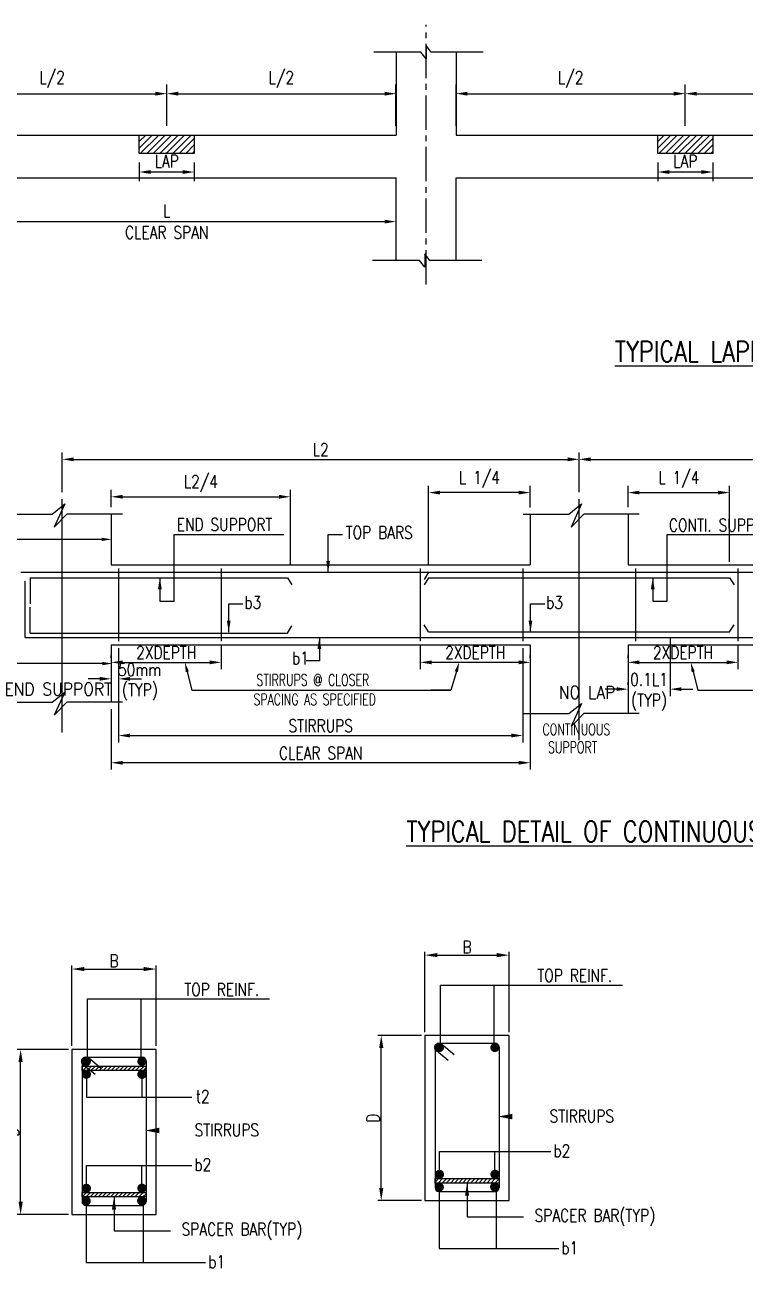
# Model space of a CAD drawing. Extents: x 455722 to 1142355, y -625363 to -272741.
# Drawn here: x 517424 to 533131, y -532984 to -505854 of the extents above; entities that cross this region are included whole.
import ezdxf
from ezdxf.enums import TextEntityAlignment as Align
from ezdxf.lldxf.tags import DXFTag

# ---------------------------------------------------------------- set-up
doc = ezdxf.new("R2010")
doc.units = 0
doc.header["$LTSCALE"] = 500
doc.header["$MEASUREMENT"] = 0
doc.linetypes.add('CENTER2', pattern=[1.125, 0.75, -0.125, 0.125, -0.125])
doc.layers.get('DEFPOINTS').update_dxf_attribs({"color": 4})
for name, color, linetype in [('BEAM', 4, 'Continuous'), ('CEN', 8, 'CENTER'), ('col & circal', 8, 'CENTER2'), ('CUTOUT2', 9, 'Continuous'), ('DIM', 5, 'Continuous'), ('DIM1', 5, 'Continuous'), ('hat', 8, 'Continuous'), ('LINK', 2, 'Continuous'), ('S-COLUMN', 1, 'Continuous'), ('S-CONCRET LINE', 4, 'Continuous'), ('S-DIM-1', 5, 'Continuous'), ('S-REINFORCEMENT', 6, 'Continuous'), ('S-SCHEDULE', 2, 'Continuous'), ('S-TEXT-1', 4, 'Continuous'), ('S-TITLE', 6, 'Continuous')]:
    doc.layers.add(name, color=color, linetype=linetype)
doc.styles.add('ROMANS', font='r.shx', dxfattribs={"width": 0.8, "height": 275, "bigfont": 'bigfont.shx'})
doc.styles.add('ROMENT', font='r.shx', dxfattribs={"bigfont": 'bigfont.shx'})
tags = doc.linetypes.add('CENTER', pattern=[2, 1.25, -0.25, 0.25, -0.25]).pattern_tags.tags
tags[10:11] = [DXFTag(74, 4), DXFTag(75, 0), DXFTag(340, '0'), DXFTag(46, 1.0), DXFTag(50, 0.0), DXFTag(44, 0.0), DXFTag(45, 0.0)]
tags[8:9] = [DXFTag(74, 4), DXFTag(75, 0), DXFTag(340, '0'), DXFTag(46, 1.0), DXFTag(50, 0.0), DXFTag(44, 0.0), DXFTag(45, 0.0)]
tags[6:7] = [DXFTag(74, 4), DXFTag(75, 0), DXFTag(340, '0'), DXFTag(46, 1.0), DXFTag(50, 0.0), DXFTag(44, 0.0), DXFTag(45, 0.0)]
tags[4:5] = [DXFTag(74, 4), DXFTag(75, 0), DXFTag(340, '0'), DXFTag(46, 1.0), DXFTag(50, 0.0), DXFTag(44, 0.0), DXFTag(45, 0.0)]
doc.dimstyles.new('Copy of INT2TIMES', dxfattribs={"dimtxt": 300, "dimasz": 275, "dimexe": 75, "dimexo": 75, "dimgap": 40, "dimtad": 1, "dimdec": 0, "dimlfac": 0.5, "dimrnd": 5, "dimzin": 0, "dimdsep": 46, "dimtxsty": 'ROMANS', "dimcen": -1, "dimclrd": 5, "dimclre": 5, "dimclrt": 4, "dimadec": 0, "dimazin": 0, "dimtfac": 1, "dimtdec": 0, "dimtix": 1, "dimtofl": 0, "dimtmove": 2, "dimatfit": 3, "dimfxl": 0, "dimtolj": 1, "dimtzin": 0, "dimarcsym": 0})
doc.dimstyles.new('dim100', dxfattribs={"dimtxt": 250, "dimasz": 250, "dimexe": 200, "dimexo": 200, "dimgap": 100, "dimtad": 1, "dimdec": 0, "dimzin": 0, "dimdsep": 46, "dimtxsty": 'ROMANS', "dimcen": 0, "dimclrd": 5, "dimclre": 5, "dimclrt": 4, "dimadec": 0, "dimazin": 0, "dimtfac": 1, "dimtdec": 0, "dimtix": 1, "dimtofl": 0, "dimtmove": 2, "dimatfit": 3, "dimfxl": 0, "dimtolj": 1, "dimtzin": 0, "dimlwd": -1, "dimlwe": -1, "dimarcsym": 0})
doc.dimstyles.new('INT1', dxfattribs={"dimtxt": 250, "dimasz": 250, "dimexe": 150, "dimexo": 60, "dimgap": 75, "dimtad": 1, "dimdec": 0, "dimzin": 0, "dimdsep": 46, "dimtxsty": 'ROMANS', "dimcen": -250, "dimclrd": 5, "dimclre": 5, "dimclrt": 4, "dimadec": 0, "dimazin": 0, "dimtfac": 1, "dimtdec": 0, "dimtix": 1, "dimtofl": 0, "dimtmove": 2, "dimatfit": 3, "dimfxl": 0, "dimtolj": 1, "dimtzin": 0, "dimarcsym": 0})
pattern_1 = [(45, (-40726.07, -402014.81), (-44.194174, 44.194174), [])]

# ---------------------------------------------------------------- blocks, each defined once
blk = doc.blocks.new('*D456')
at = {"layer": 'DEFPOINTS', "color": 0}
for p in [(520288, -526457), (518448, -528211), (520288, -528211)]:
    blk.add_point(p, dxfattribs=at)
at = {"layer": 'DIM', "color": 5, "lineweight": -2, "ltscale": 2}
for p, q in [((518448, -528136), (518448, -526382)), ((518723, -526457), (520013, -526457)), ((520288, -528136), (520288, -526382))]:
    blk.add_line(p, q, dxfattribs=at)
at = {"layer": 'DIM', "color": 5}
for points in [[(518723, -526411), (518723, -526503), (518448, -526457)], [(520013, -526503), (520013, -526411), (520288, -526457)]]:
    blk.add_solid(points, dxfattribs=at)
at = {"layer": 'DIM', "color": 4, "insert": (519368, -526280), "char_height": 275, "attachment_point": 5, "style": 'ROMANS'}
blk.add_mtext('\\A1;B', dxfattribs=at)
blk = doc.blocks.new('*D458')
at = {"layer": 'DEFPOINTS', "color": 0}
for p in [(517331, -528211), (518448, -528211), (518448, -531811)]:
    blk.add_point(p, dxfattribs=at)
at = {"layer": 'DIM', "color": 5, "lineweight": -2, "ltscale": 2}
for p, q in [((518373, -528211), (517256, -528211)), ((517331, -531536), (517331, -528486)), ((518373, -531811), (517256, -531811))]:
    blk.add_line(p, q, dxfattribs=at)
at = {"layer": 'DIM', "color": 5}
for points in [[(517377, -528486), (517285, -528486), (517331, -528211)], [(517285, -531536), (517377, -531536), (517331, -531811)]]:
    blk.add_solid(points, dxfattribs=at)
at = {"layer": 'DIM', "color": 4, "insert": (517153, -530011), "char_height": 275, "attachment_point": 5, "rotation": 90, "style": 'ROMANS'}
blk.add_mtext('\\A1;D', dxfattribs=at)
blk = doc.blocks.new('*D492')
at = {"layer": 'DEFPOINTS', "color": 0}
for p in [(527987, -526154), (526147, -527908), (527987, -527908)]:
    blk.add_point(p, dxfattribs=at)
at = {"layer": 'DIM', "color": 5, "lineweight": -2, "ltscale": 2}
for p, q in [((526147, -527833), (526147, -526079)), ((526422, -526154), (527712, -526154)), ((527987, -527833), (527987, -526079))]:
    blk.add_line(p, q, dxfattribs=at)
at = {"layer": 'DIM', "color": 5}
for points in [[(526422, -526108), (526422, -526200), (526147, -526154)], [(527712, -526200), (527712, -526108), (527987, -526154)]]:
    blk.add_solid(points, dxfattribs=at)
at = {"layer": 'DIM', "color": 4, "insert": (527067, -525976), "char_height": 275, "attachment_point": 5, "style": 'ROMANS'}
blk.add_mtext('\\A1;B', dxfattribs=at)
blk = doc.blocks.new('*D493')
at = {"layer": 'DEFPOINTS', "color": 0}
for p in [(525196, -527908), (526147, -527908), (526147, -531508)]:
    blk.add_point(p, dxfattribs=at)
at = {"layer": 'DIM', "color": 5, "lineweight": -2, "ltscale": 2}
for p, q in [((526072, -527908), (525121, -527908)), ((525196, -531233), (525196, -528183)), ((526072, -531508), (525121, -531508))]:
    blk.add_line(p, q, dxfattribs=at)
at = {"layer": 'DIM', "color": 5}
for points in [[(525242, -528183), (525150, -528183), (525196, -527908)], [(525150, -531233), (525242, -531233), (525196, -531508)]]:
    blk.add_solid(points, dxfattribs=at)
at = {"layer": 'DIM', "color": 4, "insert": (525019, -529708), "char_height": 275, "attachment_point": 5, "rotation": 90, "style": 'ROMANS'}
blk.add_mtext('\\A1;D', dxfattribs=at)
blk = doc.blocks.new('*D560')
at = {"layer": 'DEFPOINTS', "color": 0}
for p in [(515517, -510147), (525517, -510147), (525517, -510147)]:
    blk.add_point(p, dxfattribs=at)
at = {"layer": 'S-DIM-1', "color": 5}
for p, q in [((515517, -509947), (515517, -509947)), ((525517, -509947), (525517, -509947)), ((515767, -510147), (525267, -510147))]:
    blk.add_line(p, q, dxfattribs=at)
for points in [[(515767, -510106), (515767, -510189), (515517, -510147)], [(525267, -510189), (525267, -510106), (525517, -510147)]]:
    blk.add_solid(points, dxfattribs=at)
at = {"layer": 'S-DIM-1', "color": 4, "char_height": 275, "attachment_point": 5, "style": 'ROMANS'}
for s, insert in [('\\A1;L', (520517, -509910)), ('CLEAR SPAN', (520517, -510385))]:
    blk.add_mtext(s, dxfattribs=dict(at, insert=insert))
blk = doc.blocks.new('*D561')
at = {"layer": 'DEFPOINTS', "color": 0}
for p in [(520517, -507356), (515517, -508259), (520517, -508259)]:
    blk.add_point(p, dxfattribs=at)
at = {"layer": 'S-DIM-1', "color": 5}
for p, q in [((515517, -508059), (515517, -507156)), ((520517, -508059), (520517, -507156)), ((515767, -507356), (520267, -507356))]:
    blk.add_line(p, q, dxfattribs=at)
for points in [[(515767, -507314), (515767, -507398), (515517, -507356)], [(520267, -507398), (520267, -507314), (520517, -507356)]]:
    blk.add_solid(points, dxfattribs=at)
at = {"layer": 'S-DIM-1', "color": 4, "insert": (518017, -507046), "char_height": 275, "attachment_point": 5, "style": 'ROMANS'}
blk.add_mtext('\\A1;L/2', dxfattribs=at)
blk = doc.blocks.new('*D562')
at = {"layer": 'DEFPOINTS', "color": 0}
for p in [(525517, -507356), (520517, -508259), (525517, -508259)]:
    blk.add_point(p, dxfattribs=at)
at = {"layer": 'S-DIM-1', "color": 5}
for p, q in [((520517, -508059), (520517, -507156)), ((525517, -508059), (525517, -507156)), ((520767, -507356), (525267, -507356))]:
    blk.add_line(p, q, dxfattribs=at)
for points in [[(520767, -507314), (520767, -507398), (520517, -507356)], [(525267, -507398), (525267, -507314), (525517, -507356)]]:
    blk.add_solid(points, dxfattribs=at)
at = {"layer": 'S-DIM-1', "color": 4, "insert": (523017, -507046), "char_height": 275, "attachment_point": 5, "style": 'ROMANS'}
blk.add_mtext('\\A1;L/2', dxfattribs=at)
blk = doc.blocks.new('*D563')
at = {"layer": 'DEFPOINTS', "color": 0}
for p in [(531826, -507356), (526826, -508259), (531826, -508259)]:
    blk.add_point(p, dxfattribs=at)
at = {"layer": 'S-DIM-1', "color": 5}
for p, q in [((526826, -508059), (526826, -507156)), ((531826, -508059), (531826, -507156)), ((527076, -507356), (531576, -507356))]:
    blk.add_line(p, q, dxfattribs=at)
for points in [[(527076, -507314), (527076, -507398), (526826, -507356)], [(531576, -507398), (531576, -507314), (531826, -507356)]]:
    blk.add_solid(points, dxfattribs=at)
at = {"layer": 'S-DIM-1', "color": 4, "insert": (529326, -507046), "char_height": 275, "attachment_point": 5, "style": 'ROMANS'}
blk.add_mtext('\\A1;L/2', dxfattribs=at)
blk = doc.blocks.new('*D564')
at = {"layer": 'DEFPOINTS', "color": 0}
for p in [(536826, -507356), (531826, -508259), (536826, -508259)]:
    blk.add_point(p, dxfattribs=at)
at = {"layer": 'S-DIM-1', "color": 5}
for p, q in [((531826, -508059), (531826, -507156)), ((536826, -508059), (536826, -507156)), ((532076, -507356), (536576, -507356))]:
    blk.add_line(p, q, dxfattribs=at)
for points in [[(532076, -507314), (532076, -507398), (531826, -507356)], [(536576, -507398), (536576, -507314), (536826, -507356)]]:
    blk.add_solid(points, dxfattribs=at)
at = {"layer": 'S-DIM-1', "color": 4, "insert": (534326, -507046), "char_height": 275, "attachment_point": 5, "style": 'ROMANS'}
blk.add_mtext('\\A1;L/2', dxfattribs=at)
blk = doc.blocks.new('*D571')
at = {"layer": 'DEFPOINTS', "color": 0}
for p in [(519917, -508660), (521117, -508660), (519917, -509065)]:
    blk.add_point(p, dxfattribs=at)
at = {"layer": 'S-DIM-1', "color": 5}
for p, q in [((519917, -508860), (519917, -509265)), ((521117, -508860), (521117, -509265)), ((520867, -509065), (520167, -509065))]:
    blk.add_line(p, q, dxfattribs=at)
for points in [[(520167, -509024), (520167, -509107), (519917, -509065)], [(520867, -509107), (520867, -509024), (521117, -509065)]]:
    blk.add_solid(points, dxfattribs=at)
at = {"layer": 'S-DIM-1', "color": 4, "insert": (520517, -508828), "char_height": 275, "attachment_point": 5, "style": 'ROMANS'}
blk.add_mtext('\\A1;LAP', dxfattribs=at)
blk = doc.blocks.new('*D572')
at = {"layer": 'DEFPOINTS', "color": 0}
for p in [(531226, -508660), (532426, -508660), (531226, -509065)]:
    blk.add_point(p, dxfattribs=at)
at = {"layer": 'S-DIM-1', "color": 5}
for p, q in [((531226, -508860), (531226, -509265)), ((532426, -508860), (532426, -509265)), ((532176, -509065), (531476, -509065))]:
    blk.add_line(p, q, dxfattribs=at)
for points in [[(531476, -509024), (531476, -509107), (531226, -509065)], [(532176, -509107), (532176, -509024), (532426, -509065)]]:
    blk.add_solid(points, dxfattribs=at)
at = {"layer": 'S-DIM-1', "color": 4, "insert": (531826, -508828), "char_height": 275, "attachment_point": 5, "style": 'ROMANS'}
blk.add_mtext('\\A1;LAP', dxfattribs=at)
blk = doc.blocks.new('*D582')
at = {"layer": 'DEFPOINTS', "color": 0}
for p in [(540223, -515335), (529511, -516204), (540223, -516204)]:
    blk.add_point(p, dxfattribs=at)
at = {"layer": 'DIM', "color": 5, "lineweight": -2}
for p, q in [((529511, -516054), (529511, -515185)), ((540223, -516054), (540223, -515185)), ((529761, -515335), (539973, -515335))]:
    blk.add_line(p, q, dxfattribs=at)
at = {"layer": 'DIM', "color": 5}
for points in [[(529761, -515293), (529761, -515377), (529511, -515335)], [(539973, -515377), (539973, -515293), (540223, -515335)]]:
    blk.add_solid(points, dxfattribs=at)
at = {"layer": 'DIM', "color": 4, "insert": (534867, -515050), "char_height": 275, "attachment_point": 5, "style": 'ROMANS'}
blk.add_mtext('\\A1;L1(BIGGER SPAN)', dxfattribs=at)
blk = doc.blocks.new('*D583')
at = {"layer": 'DEFPOINTS', "color": 0}
for p in [(532792, -516061), (530577, -516526), (532792, -517720)]:
    blk.add_point(p, dxfattribs=at)
at = {"layer": 'DIM', "color": 5, "lineweight": -2}
for p, q in [((530577, -516376), (530577, -515911)), ((532792, -517570), (532792, -515911)), ((530827, -516061), (532542, -516061))]:
    blk.add_line(p, q, dxfattribs=at)
at = {"layer": 'DIM', "color": 5}
for points in [[(530827, -516019), (530827, -516102), (530577, -516061)], [(532542, -516102), (532542, -516019), (532792, -516061)]]:
    blk.add_solid(points, dxfattribs=at)
at = {"layer": 'DIM', "color": 4, "insert": (531685, -515776), "char_height": 275, "attachment_point": 5, "style": 'ROMANS'}
blk.add_mtext('\\A1;L 1/4', dxfattribs=at)
blk = doc.blocks.new('*D584')
at = {"layer": 'DEFPOINTS', "color": 0}
for p in [(523215, -516152), (519306, -516526), (523215, -517791)]:
    blk.add_point(p, dxfattribs=at)
at = {"layer": 'DIM', "color": 5, "lineweight": -2}
for p, q in [((519306, -516376), (519306, -516002)), ((523215, -517641), (523215, -516002)), ((519556, -516152), (522965, -516152))]:
    blk.add_line(p, q, dxfattribs=at)
at = {"layer": 'DIM', "color": 5}
for points in [[(519556, -516110), (519556, -516193), (519306, -516152)], [(522965, -516193), (522965, -516110), (523215, -516152)]]:
    blk.add_solid(points, dxfattribs=at)
at = {"layer": 'DIM', "color": 4, "insert": (521261, -515867), "char_height": 275, "attachment_point": 5, "style": 'ROMANS'}
blk.add_mtext('\\A1;L2/4', dxfattribs=at)
blk = doc.blocks.new('*D585')
at = {"layer": 'DEFPOINTS', "color": 0}
for p in [(526229, -516061), (528444, -516533), (526229, -517800)]:
    blk.add_point(p, dxfattribs=at)
at = {"layer": 'DIM', "color": 5, "lineweight": -2}
for p, q in [((526229, -517650), (526229, -515911)), ((528444, -516383), (528444, -515911)), ((528194, -516061), (526479, -516061))]:
    blk.add_line(p, q, dxfattribs=at)
at = {"layer": 'DIM', "color": 5}
for points in [[(526479, -516019), (526479, -516102), (526229, -516061)], [(528194, -516102), (528194, -516019), (528444, -516061)]]:
    blk.add_solid(points, dxfattribs=at)
at = {"layer": 'DIM', "color": 4, "insert": (527336, -515776), "char_height": 275, "attachment_point": 5, "style": 'ROMANS'}
blk.add_mtext('\\A1;L 1/4', dxfattribs=at)
blk = doc.blocks.new('*D586')
at = {"layer": 'DEFPOINTS', "color": 0}
for p in [(519306, -520637), (528444, -520637), (519306, -521956)]:
    blk.add_point(p, dxfattribs=at)
at = {"layer": 'DIM', "color": 5, "lineweight": -2}
for p, q in [((519306, -520787), (519306, -522106)), ((528444, -520787), (528444, -522106)), ((528194, -521956), (519556, -521956))]:
    blk.add_line(p, q, dxfattribs=at)
at = {"layer": 'DIM', "color": 5}
for points in [[(519556, -521915), (519556, -521998), (519306, -521956)], [(528194, -521998), (528194, -521915), (528444, -521956)]]:
    blk.add_solid(points, dxfattribs=at)
at = {"layer": 'DIM', "color": 4, "insert": (523875, -521744), "char_height": 275, "attachment_point": 5, "style": 'ROMANS'}
blk.add_mtext('\\A1;CLEAR SPAN', dxfattribs=at)
blk = doc.blocks.new('*D587')
at = {"layer": 'DEFPOINTS', "color": 0}
for p in [(519466, -519302), (528284, -519302), (528284, -521362)]:
    blk.add_point(p, dxfattribs=at)
at = {"layer": 'DIM', "color": 5, "lineweight": -2}
for p, q in [((519466, -519452), (519466, -521512)), ((528284, -519452), (528284, -521512)), ((519716, -521362), (528034, -521362))]:
    blk.add_line(p, q, dxfattribs=at)
at = {"layer": 'DIM', "color": 5}
for points in [[(519716, -521321), (519716, -521404), (519466, -521362)], [(528034, -521404), (528034, -521321), (528284, -521362)]]:
    blk.add_solid(points, dxfattribs=at)
at = {"layer": 'DIM', "color": 4, "insert": (523875, -521150), "char_height": 275, "attachment_point": 5, "style": 'ROMANS'}
blk.add_mtext('\\A1;STIRRUPS', dxfattribs=at)
blk = doc.blocks.new('*D588')
at = {"layer": 'DEFPOINTS', "color": 0}
for p in [(521704, -519231), (521704, -519765), (519306, -519819)]:
    blk.add_point(p, dxfattribs=at)
at = {"layer": 'DIM', "color": 5, "lineweight": -2}
for p, q in [((521704, -519381), (521704, -519915)), ((519306, -519669), (519306, -519615)), ((519556, -519765), (521454, -519765))]:
    blk.add_line(p, q, dxfattribs=at)
at = {"layer": 'DIM', "color": 5}
for points in [[(519556, -519723), (519556, -519807), (519306, -519765)], [(521454, -519807), (521454, -519723), (521704, -519765)]]:
    blk.add_solid(points, dxfattribs=at)
at = {"layer": 'DIM', "color": 4, "insert": (520505, -519553), "char_height": 275, "attachment_point": 5, "style": 'ROMANS'}
blk.add_mtext('\\A1;2XDEPTH', dxfattribs=at)
blk = doc.blocks.new('*D589')
at = {"layer": 'DEFPOINTS', "color": 0}
for p in [(519466, -520003), (519306, -520083), (519306, -520125)]:
    blk.add_point(p, dxfattribs=at)
at = {"layer": 'DIM', "color": 5, "lineweight": -2}
for p, q in [((519056, -520125), (518806, -520125)), ((519306, -520233), (519306, -520275)), ((519466, -520153), (519466, -520275)), ((519716, -520125), (519966, -520125))]:
    blk.add_line(p, q, dxfattribs=at)
at = {"layer": 'DIM', "color": 5}
for points in [[(519056, -520166), (519056, -520083), (519306, -520125)], [(519716, -520083), (519716, -520166), (519466, -520125)]]:
    blk.add_solid(points, dxfattribs=at)
at = {"layer": 'DIM', "color": 4, "insert": (519926, -519925), "char_height": 275, "attachment_point": 5, "style": 'ROMANS'}
blk.add_mtext('\\A1;50mm', dxfattribs=at)
blk = doc.blocks.new('*D590')
at = {"layer": 'DEFPOINTS', "color": 0}
for p in [(526046, -519231), (526046, -519765), (528444, -519819)]:
    blk.add_point(p, dxfattribs=at)
at = {"layer": 'DIM', "color": 5, "lineweight": -2}
for p, q in [((526046, -519381), (526046, -519915)), ((528194, -519765), (526296, -519765)), ((528444, -519669), (528444, -519615))]:
    blk.add_line(p, q, dxfattribs=at)
at = {"layer": 'DIM', "color": 5}
for points in [[(526296, -519723), (526296, -519807), (526046, -519765)], [(528194, -519807), (528194, -519723), (528444, -519765)]]:
    blk.add_solid(points, dxfattribs=at)
at = {"layer": 'DIM', "color": 4, "insert": (527245, -519553), "char_height": 275, "attachment_point": 5, "style": 'ROMANS'}
blk.add_mtext('\\A1;2XDEPTH', dxfattribs=at)
blk = doc.blocks.new('*D591')
at = {"layer": 'DEFPOINTS', "color": 0}
for p in [(529511, -515335), (518239, -516204), (529511, -516204)]:
    blk.add_point(p, dxfattribs=at)
at = {"layer": 'DIM', "color": 5, "lineweight": -2}
for p, q in [((518239, -516054), (518239, -515185)), ((529511, -516054), (529511, -515185)), ((518489, -515335), (529261, -515335))]:
    blk.add_line(p, q, dxfattribs=at)
at = {"layer": 'DIM', "color": 5}
for points in [[(518489, -515293), (518489, -515377), (518239, -515335)], [(529261, -515377), (529261, -515293), (529511, -515335)]]:
    blk.add_solid(points, dxfattribs=at)
at = {"layer": 'DIM', "color": 4, "insert": (523875, -515122), "char_height": 275, "attachment_point": 5, "style": 'ROMANS'}
blk.add_mtext('\\A1;L2', dxfattribs=at)
blk = doc.blocks.new('*D596')
at = {"layer": 'DEFPOINTS', "color": 0}
for p in [(532975, -519231), (532975, -519765), (530577, -519819)]:
    blk.add_point(p, dxfattribs=at)
at = {"layer": 'DIM', "color": 5, "lineweight": -2}
for p, q in [((532975, -519381), (532975, -519915)), ((530577, -519669), (530577, -519615)), ((530827, -519765), (532725, -519765))]:
    blk.add_line(p, q, dxfattribs=at)
at = {"layer": 'DIM', "color": 5}
for points in [[(530827, -519723), (530827, -519807), (530577, -519765)], [(532725, -519807), (532725, -519723), (532975, -519765)]]:
    blk.add_solid(points, dxfattribs=at)
at = {"layer": 'DIM', "color": 4, "insert": (531776, -519553), "char_height": 275, "attachment_point": 5, "style": 'ROMANS'}
blk.add_mtext('\\A1;2XDEPTH', dxfattribs=at)
blk = doc.blocks.new('*D597')
at = {"layer": 'DEFPOINTS', "color": 0}
for p in [(531493, -519092), (531493, -520350), (530577, -520403)]:
    blk.add_point(p, dxfattribs=at)
at = {"layer": 'DIM', "color": 5, "lineweight": -2}
for p, q in [((531493, -519242), (531493, -520500)), ((530327, -520350), (530077, -520350)), ((530577, -520253), (530577, -520200)), ((531743, -520350), (531993, -520350))]:
    blk.add_line(p, q, dxfattribs=at)
at = {"layer": 'DIM', "color": 5}
for points in [[(530327, -520391), (530327, -520308), (530577, -520350)], [(531743, -520308), (531743, -520391), (531493, -520350)]]:
    blk.add_solid(points, dxfattribs=at)
at = {"layer": 'DIM', "color": 4, "char_height": 275, "attachment_point": 5, "style": 'ROMANS'}
for s, insert in [('\\A1;0.1L1', (531035, -520137)), ('(TYP)', (531035, -520634))]:
    blk.add_mtext(s, dxfattribs=dict(at, insert=insert))

msp = doc.modelspace()

# ---------------------------------------------------------------- hatches: boundary and pattern name
h = msp.add_hatch()
h.set_pattern_fill('ANSI31', color=256, scale=500, style=0)
h.set_pattern_definition(pattern_1)
h.paths.add_polyline_path([(520071.6, -528574.501), (518676.217, -528574.501), (518676.217, -528670.735), (520071.6, -528670.735)])
h = msp.add_hatch()
h.set_pattern_fill('ANSI31', color=256, scale=500, style=0)
h.set_pattern_definition([(45, (-39939.87, -401711.53), (-44.194174, 44.194174), [])])
h.paths.add_polyline_path([(527764.819, -531030.662), (526369.435, -531030.662), (526369.435, -531126.896), (527764.819, -531126.896)])
h = msp.add_hatch()
h.set_pattern_fill('ANSI31', color=256, scale=500, style=0)
h.set_pattern_definition(pattern_1)
h.paths.add_polyline_path([(520065.62, -531333.942), (518670.236, -531333.942), (518670.236, -531430.177), (520065.62, -531430.177)])
at = {"layer": 'BEAM'}
h = msp.add_hatch(dxfattribs=at)
h.set_pattern_fill('ANSI31', color=253, scale=800, style=0)
h.set_pattern_definition([(45, (-5131839.26, 1758872.72), (-70.7106781, 70.7106781), [])])
h.paths.add_polyline_path([(519917.274, -508259.151), (519917.274, -508660.262), (521117.274, -508660.262), (521117.274, -508259.151)])
h = msp.add_hatch(dxfattribs=at)
h.set_pattern_fill('ANSI31', color=253, scale=800, style=0)
h.set_pattern_definition([(45, (-5120530.5, 1758872.72), (-70.7106781, 70.7106781), [])])
h.paths.add_polyline_path([(531226.037, -508259.151), (531226.037, -508660.262), (532426.037, -508660.262), (532426.037, -508259.151)])

# ---------------------------------------------------------------- linework, layer by layer
for points in [[(518676.217, -528574.501), (520071.6, -528574.501), (520071.6, -528670.735), (518676.217, -528670.735)], [(526369.435, -531030.662), (527764.819, -531030.662), (527764.819, -531126.896), (526369.435, -531126.896)], [(518670.236, -531333.942), (520065.62, -531333.942), (520065.62, -531430.177), (518670.236, -531430.177)]]:
    msp.add_lwpolyline(points, close=True)
at = {"layer": 'BEAM', "elevation": 0}
for points in [[(519917.274, -508259.151), (521117.274, -508259.151), (521117.274, -508660.262), (519917.274, -508660.262)], [(531226.037, -508259.151), (532426.037, -508259.151), (532426.037, -508660.262), (531226.037, -508660.262)]]:
    msp.add_lwpolyline(points, close=True, dxfattribs=at)
at = {"layer": 'CEN'}
for p, q in [((518239.197, -521296.386), (518239.197, -516203.868)), ((529510.523, -521459.593), (529510.523, -516203.868))]:
    msp.add_line(p, q, dxfattribs=at)
at = {"layer": 'col & circal', "linetype": 'CENTER2', "ltscale": 2}
msp.add_line((526171.655, -511518.319), (526171.655, -505854.194), dxfattribs=at)
at = {"layer": 'CUTOUT2', "linetype": 'Continuous', "elevation": 0}
for points in [[(527418.675, -506453.26), (526284.14, -506453.237), (526171.655, -506307.638), (526171.655, -506597.561), (526056.32, -506453.237), (525031.733, -506453.27)], [(527391.921, -510999.356), (526257.387, -510999.332), (526144.902, -510853.733), (526144.902, -511143.656), (526029.567, -510999.332), (525004.98, -510999.365)]]:
    msp.add_lwpolyline(points, dxfattribs=at)
at = {"layer": 'DIM'}
for p, q in [((519100.314, -517080.856), (516883.969, -517080.856)), ((520965.98, -519970.706), (521067.489, -520369.639)), ((526833.551, -519968.01), (526710.912, -520369.639)), ((531997.828, -519970.706), (532099.337, -520369.639)), ((521067.489, -520369.639), (526479.957, -520369.639)), ((526498.812, -520369.639), (526279.305, -520369.639)), ((526479.957, -520369.639), (526710.912, -520369.639)), ((526710.912, -520369.639), (526498.812, -520369.639)), ((532099.337, -520369.639), (537411.639, -520369.639)), ((526487.164, -526807.186), (530456.341, -526807.186)), ((518787.965, -527110.466), (522757.141, -527110.466))]:
    msp.add_line(p, q, dxfattribs=at)
at = {"layer": 'DIM', "ltscale": 2}
for p, q in [((519115.735, -519791.492), (516020.435, -519791.492)), ((518765.358, -528753.597), (518765.358, -529252.897)), ((519976.007, -528755.675), (519976.007, -529254.974)), ((518765.358, -529252.897), (521061.999, -529252.897)), ((526464.557, -530938.461), (526464.557, -530439.162)), ((526464.557, -530439.162), (528893.776, -530439.162)), ((527675.206, -530936.384), (527675.206, -530437.084)), ((518765.358, -531241.741), (518765.358, -530742.442)), ((518765.358, -530742.442), (521061.999, -530742.442)), ((519976.007, -531239.664), (519976.007, -530740.365)), ((526460.877, -531166.113), (526460.877, -532559.183)), ((518761.677, -531469.393), (518761.677, -532862.463)), ((526460.877, -532559.183), (529065.127, -532559.183)), ((518761.677, -532862.463), (521365.928, -532862.463))]:
    msp.add_line(p, q, dxfattribs=at)
at = {"layer": 'DIM', "ltscale": 2, "flags": 128}
for points in [[(528804.101, -529677.252, 0, 0, 0), (527749.478, -529677.252, 0, 122.425, 0), (528055.338, -529677.252, 0, 0, 0)], [(521061.999, -529980.533, 0, 0, 0), (520050.278, -529980.533, 0, 122.425, 0), (520356.138, -529980.533, 0, 0, 0)]]:
    msp.add_lwpolyline(points, format="xyseb", dxfattribs=at)
at = {"layer": 'DIM', "color": 5}
for points in [[(519100.314, -517045.243), (519100.314, -517116.466), (519313.989, -517080.856)], [(519115.735, -519827.105), (519115.735, -519755.878), (519329.407, -519791.492)]]:
    msp.add_solid(points, dxfattribs=at)
at = {"layer": 'DIM'}
for points in [[(520931.72, -519979.422), (521000.237, -519961.987), (520913.677, -519765.157)], [(526799.744, -519957.686), (526867.362, -519978.334), (526895.496, -519765.157)], [(531963.567, -519979.422), (532032.085, -519961.987), (531945.524, -519765.157)]]:
    msp.add_solid(points, dxfattribs=at)
at = {"layer": 'DIM1'}
for p, q in [((526487.164, -528077.728), (526487.164, -526807.186)), ((527657.315, -528077.728), (527657.315, -526807.186)), ((518787.965, -528381.008), (518787.965, -527110.466)), ((519958.116, -528381.008), (519958.116, -527110.466)), ((527701.237, -531166.113), (527701.237, -532559.183)), ((520002.038, -531469.393), (520002.038, -532862.463))]:
    msp.add_line(p, q, dxfattribs=at)
at = {"layer": 'hat'}
for points in [[(517017.385, -516533.234), (518017.728, -516533.234), (518294.299, -516309.296), (518062.584, -516816.89), (518346.625, -516525.771), (519550.374, -516525.771)], [(528288.712, -516533.234), (529289.058, -516533.234), (529565.626, -516309.296), (529333.914, -516816.89), (529617.955, -516525.771), (530821.701, -516525.771)], [(517017.385, -520637.135), (518017.728, -520637.135), (518294.299, -520413.197), (518062.584, -520920.791), (518346.625, -520629.672), (519550.374, -520629.672)], [(528288.712, -520883.776), (529289.058, -520883.776), (529565.626, -520659.838), (529333.914, -521167.436), (529617.955, -520876.313), (530821.701, -520876.313)]]:
    msp.add_lwpolyline(points, dxfattribs=at)
at = {"layer": 'LINK'}
for p, q in [((519465.863, -517718.649), (519465.863, -519301.931)), ((521703.506, -517718.649), (521703.506, -519301.931)), ((526046.214, -517718.649), (526046.214, -519301.931)), ((528283.858, -517718.649), (528283.858, -519301.931)), ((528283.858, -517718.649), (528283.858, -519301.931)), ((530737.189, -517718.649), (530737.189, -519301.931)), ((532974.836, -517718.649), (532974.836, -519301.931))]:
    msp.add_line(p, q, dxfattribs=at)
at = {"layer": 'S-COLUMN', "color": 10, "ltscale": 2}
for p, q in [((519305.863, -516525.771), (519305.863, -517638.649)), ((528443.858, -516533.234), (528443.858, -517638.649)), ((530577.189, -516525.771), (530577.189, -517638.649)), ((519305.863, -519381.931), (519305.863, -520629.672)), ((528443.858, -519381.931), (528443.858, -520883.776)), ((530577.189, -519381.931), (530577.189, -520876.313))]:
    msp.add_line(p, q, dxfattribs=at)
at = {"layer": 'S-CONCRET LINE', "color": 130}
for p, q in [((525517.274, -506452.595), (525517.274, -508259.151)), ((526826.037, -506452.595), (526826.037, -508259.151)), ((515517.274, -508259.151), (525517.274, -508259.151)), ((526826.037, -508259.151), (536826.037, -508259.151)), ((526826.037, -508259.151), (536826.037, -508259.151)), ((515517.274, -509192.787), (525517.274, -509192.787)), ((525517.274, -510999.344), (525517.274, -509192.787)), ((526826.037, -509192.787), (532445.163, -509192.787)), ((526826.037, -509192.787), (536826.037, -509192.787)), ((526826.037, -510999.344), (526826.037, -509192.787)), ((519305.863, -517638.649), (528443.858, -517638.649)), ((530577.189, -517638.649), (539136.06, -517638.649)), ((519305.863, -519381.931), (528443.858, -519381.931)), ((530577.189, -519381.931), (539136.06, -519381.931))]:
    msp.add_line(p, q, dxfattribs=at)
for points in [[(527987.127, -527908.162), (526147.127, -527908.162), (526147.127, -531508.162), (527987.127, -531508.162)], [(520287.928, -528211.442), (518447.928, -528211.442), (518447.928, -531811.442), (520287.928, -531811.442)]]:
    msp.add_lwpolyline(points, close=True, dxfattribs=at)
at = {"layer": 'S-REINFORCEMENT'}
for p, q in [((517332.528, -517800.07), (526266.071, -517800.07)), ((526228.723, -517800.07), (526129.416, -517957.73)), ((526228.723, -517800.07), (532792.327, -517800.07)), ((532792.327, -517800.07), (536407.386, -517800.07)), ((517429.623, -519221.931), (517429.623, -517991.986)), ((517541.093, -517918.845), (523148.227, -517918.845)), ((517541.093, -517918.845), (517541.093, -518487.613)), ((523148.227, -517918.845), (523247.535, -518076.505)), ((526228.723, -517919.127), (526129.416, -518076.787)), ((526228.723, -517919.127), (532792.327, -517919.127)), ((532792.327, -517919.127), (532891.634, -518076.787)), ((517541.093, -519127.88), (517541.093, -518559.113)), ((523148.227, -519127.88), (523247.535, -518970.22)), ((526228.723, -519101.453), (526129.416, -518943.793)), ((532792.327, -519101.453), (532891.634, -518943.793)), ((517429.623, -519221.931), (530425.053, -519221.931)), ((517541.093, -519127.88), (523148.227, -519127.88)), ((526228.723, -519101.453), (532792.327, -519101.453)), ((530423.396, -519221.931), (544317.907, -519221.931)), ((526369.435, -528157.728), (526369.435, -531231.05)), ((526449.435, -528077.728), (527684.819, -528077.728)), ((527764.819, -528157.728), (527764.819, -531231.05)), ((518670.236, -528461.008), (518670.236, -531534.33)), ((518750.236, -528381.008), (519985.62, -528381.008)), ((520065.62, -528461.008), (520065.62, -531534.33)), ((526449.435, -531311.05), (527684.819, -531311.05)), ((518750.236, -531614.33), (519985.62, -531614.33))]:
    msp.add_line(p, q, dxfattribs=at)
for points in [[(526655.923, -528455.846), (526397.597, -528241.563, -1), (526519.043, -528095.156), (526788.884, -528318.99)], [(518956.723, -528759.127), (518698.397, -528544.844, -1), (518819.843, -528398.436), (519089.684, -528622.271)]]:
    msp.add_lwpolyline(points, format="xyb", dxfattribs=at)
at = {"layer": 'S-REINFORCEMENT', "linetype": 'Continuous', "const_width": 100}
for points in [[(526414.557, -528167.883, 1), (526514.557, -528167.883, 1)], [(527625.206, -528169.961, 1), (527725.206, -528169.961, 1)], [(518715.358, -528471.164, 1), (518815.358, -528471.164, 1)], [(519926.007, -528473.241, 1), (520026.007, -528473.241, 1)], [(518715.358, -528753.597, 1), (518815.358, -528753.597, 1)], [(519926.007, -528755.675, 1), (520026.007, -528755.675, 1)], [(526414.557, -530938.461, -1), (526514.557, -530938.461, -1)], [(527625.206, -530936.384, -1), (527725.206, -530936.384, -1)], [(518715.358, -531241.741, -1), (518815.358, -531241.741, -1)], [(519926.007, -531239.664, -1), (520026.007, -531239.664, -1)], [(526410.877, -531216.113, 1), (526510.877, -531216.113, 1)], [(527619.225, -531211.836, 1), (527719.225, -531211.836, 1)], [(518711.677, -531519.393, 1), (518811.677, -531519.393, 1)], [(519920.026, -531515.116, 1), (520020.026, -531515.116, 1)]]:
    msp.add_lwpolyline(points, format="xyb", close=True, dxfattribs=at)
at = {"layer": 'S-REINFORCEMENT'}
for centre, start, end in [((526449.435, -528157.728), 90, 180), ((527684.819, -528157.728), 0, 90), ((518750.236, -528461.008), 90, 180), ((519985.62, -528461.008), 0, 90), ((526449.435, -531231.05), 180, 270), ((527684.819, -531231.05), 270, 0), ((518750.236, -531534.33), 180, 270), ((519985.62, -531534.33), 270, 0)]:
    msp.add_arc(centre, 80, start, end, dxfattribs=at)

# ---------------------------------------------------------------- texts
at = {"layer": 'S-SCHEDULE', "color": 4, "style": 'ROMANS', "width": 0.7}
for s, p in [('STIRRUPS @ CLOSER', (522473.92, -520274.36)), ('SPACING AS SPECIFIED', (522409.304, -520699.394)), ('CONTINUOUS  ', (528712.817, -521354.236)), (' SUPPORT', (528712.817, -521743.372))]:
    msp.add_text(s, height=250, dxfattribs=at).set_placement(p)
at = {"layer": 'S-TEXT-1'}
for s, style, width, p in [('END SUPPORT', 'ROMENT', 0.8, (520735.896, -516896.045)), ('TOP BARS', 'ROMENT', 0.8, (524420.253, -517069.441)), ('CONTI. SUPPORT', 'ROMENT', 0.8, (531468.619, -516907.264)), ('b3', 'ROMENT', 0.8, (522210.532, -518596.147)), ('b3', 'ROMENT', 0.8, (528790.883, -518596.147)), ('b1', 'ROMENT', 0.8, (523248.187, -519810.661)), ('(TYP)', 'ROMANS', 0.8, (519539.986, -520501.314)), ('NO LAP', 'ROMANS', 0.9, (529068.981, -520559.941)), ('STIRRUPS', 'ROMENT', 0.8, (528866.649, -529803.657))]:
    msp.add_text(s, height=275, dxfattribs=dict(at, style=style, width=width)).set_placement(p)
at = {"layer": 'S-TEXT-1', "style": 'ROMANS', "width": 0.9}
msp.add_text('END SUPPORT', height=275, dxfattribs=at).set_placement((518150.078, -520347.793), align=Align.MIDDLE_CENTER)
at = {"layer": 'S-TEXT-1', "linetype": 'ByBlock', "style": 'ROMANS', "width": 0.8}
for s, p in [('TOP REINF.', (529415.437, -526601.242)), ('TOP REINF.', (521716.237, -526904.523)), ('t2', (521302.731, -529237.114)), ('b2', (529134.508, -530423.379)), ('b2', (521302.731, -530726.66)), ('SPACER BAR(TYP)', (529855.158, -531852.539)), ('SPACER BAR(TYP)', (522155.958, -532155.82)), ('b1', (529305.859, -532543.4)), ('b1', (521606.66, -532846.681))]:
    msp.add_text(s, height=275, dxfattribs=at).set_placement(p, align=Align.MIDDLE)
msp.add_text('STIRRUPS', height=275, dxfattribs=at).set_placement((521124.546, -530106.937))
at = {"layer": 'S-TITLE', "style": 'ROMANS', "width": 0.8}
for s, p in [('%%UTYPICAL LAPPING DETAILS FOR TOP REBAR', (535424.182, -512980.732)), ('%%UTYPICAL DETAIL OF CONTINUOUS FRAMING BEAM.', (531596.917, -523455.772))]:
    msp.add_text(s, height=450, dxfattribs=at).set_placement(p, align=Align.MIDDLE_CENTER)

# ---------------------------------------------------------------- dimensions: what is measured, and where the dimension line sits
at = {"layer": 'DIM'}
for base, p1, p2, text, picture, middle in [((540222.746, -515334.98), (529510.523, -516203.868), (540222.746, -516203.868), 'L1(BIGGER SPAN)', '*D582', (534866.635, -515050.457)), ((529510.523, -515334.98), (518239.197, -516203.868), (529510.523, -516203.868), 'L2', '*D591', (523874.86, -515122.48)), ((526228.723, -516060.567), (528443.858, -516533.234), (526228.723, -517800.07), 'L 1/4', '*D585', (527336.291, -515776.043)), ((532792.327, -516060.567), (530577.189, -516525.771), (532792.327, -517720.426), 'L 1/4', '*D583', (531684.758, -515776.043)), ((523215.213, -516151.503), (519305.863, -516525.771), (523215.213, -517790.817), 'L2/4', '*D584', (521260.538, -515866.979)), ((521703.506, -519765.157), (519305.863, -519818.709), (521703.506, -519231.232), '2XDEPTH', '*D588', (520504.684, -519552.657)), ((526046.214, -519765.157), (528443.858, -519818.709), (526046.214, -519231.232), '2XDEPTH', '*D590', (527245.036, -519552.657)), ((531493.254, -520349.657), (530577.189, -520403.209), (531493.254, -519092.038), '0.1L1\\X(TYP)', '*D597', (531035.222, -520349.657)), ((532974.836, -519765.157), (530577.189, -519818.709), (532974.836, -519231.232), '2XDEPTH', '*D596', (531776.013, -519552.657)), ((528283.858, -521362.288), (519465.863, -519301.931), (528283.858, -519301.931), 'STIRRUPS', '*D587', (523874.86, -521149.788)), ((519305.863, -521956.394), (528443.858, -520637.135), (519305.863, -520637.135), 'CLEAR SPAN', '*D586', (523874.86, -521743.894))]:
    dim = msp.add_linear_dim(base=base, p1=p1, p2=p2, text=text, dimstyle='INT1', override={"dimexo": 150, "dimlfac": 0.25}, dxfattribs=at)
    dim.commit()
    dim.dimension.update_dxf_attribs({"geometry": picture, "text_midpoint": middle})
dim = msp.add_linear_dim(base=(519305.863, -520124.755), p1=(519465.863, -520002.766), p2=(519305.863, -520082.766), text='50mm', dimstyle='INT1', override={"dimexo": 150, "dimlfac": 0.25}, dxfattribs=at)
dim.commit()
dim.dimension.update_dxf_attribs({"geometry": '*D589', "text_midpoint": (519926.349, -519924.755), "dimtype": 160})
at = {"layer": 'DIM', "ltscale": 2}
for base, p1, p2, picture, middle in [((527987.127, -526153.76), (526147.127, -527908.162), (527987.127, -527908.162), '*D492', (527067.127, -525976.26)), ((520287.928, -526457.04), (518447.928, -528211.442), (520287.928, -528211.442), '*D456', (519367.928, -526279.54))]:
    dim = msp.add_linear_dim(base=base, p1=p1, p2=p2, text='B', dimstyle='Copy of INT2TIMES', dxfattribs=at)
    dim.commit()
    dim.dimension.update_dxf_attribs({"geometry": picture, "text_midpoint": middle})
for base, p1, p2, picture, middle in [((525196.04, -527908.162), (526147.127, -531508.162), (526147.127, -527908.162), '*D493', (525018.54, -529708.162)), ((517330.841, -528211.442), (518447.928, -531811.442), (518447.928, -528211.442), '*D458', (517153.341, -530011.442))]:
    dim = msp.add_linear_dim(base=base, p1=p1, p2=p2, angle=90, text='D', dimstyle='Copy of INT2TIMES', dxfattribs=at)
    dim.commit()
    dim.dimension.update_dxf_attribs({"geometry": picture, "text_midpoint": middle})
at = {"layer": 'S-DIM-1'}
for base, p1, p2, text, picture, middle in [((520517.274, -507355.873), (515517.274, -508259.151), (520517.274, -508259.151), 'L/2', '*D561', (518017.274, -507046.349)), ((525517.274, -507355.873), (520517.274, -508259.151), (525517.274, -508259.151), 'L/2', '*D562', (523017.274, -507046.349)), ((531826.037, -507355.873), (526826.037, -508259.151), (531826.037, -508259.151), 'L/2', '*D563', (529326.037, -507046.349)), ((536826.037, -507355.873), (531826.037, -508259.151), (536826.037, -508259.151), 'L/2', '*D564', (534326.037, -507046.349)), ((525517.274, -510147.28), (515517.274, -510147.28), (525517.274, -510147.28), 'L\\XCLEAR SPAN', '*D560', (520517.274, -510147.28))]:
    dim = msp.add_linear_dim(base=base, p1=p1, p2=p2, text=text, dimstyle='dim100', override={"dimarcsym": 1}, dxfattribs=at)
    dim.commit()
    dim.dimension.update_dxf_attribs({"geometry": picture, "text_midpoint": middle})
for base, p1, p2, picture, middle in [((519917.274, -509065.25), (521117.274, -508660.262), (519917.274, -508660.262), '*D571', (520517.274, -508827.75)), ((531226.037, -509065.25), (532426.037, -508660.262), (531226.037, -508660.262), '*D572', (531826.037, -508827.75))]:
    dim = msp.add_linear_dim(base=base, p1=p1, p2=p2, angle=180, text='LAP', dimstyle='dim100', override={"dimarcsym": 1}, dxfattribs=at)
    dim.commit()
    dim.dimension.update_dxf_attribs({"geometry": picture, "text_midpoint": middle})

# ---------------------------------------------------------------- leaders
at = {"layer": 'DIM'}
for points in [[(520367.884, -517919.127), (520367.884, -518431.294), (520679.594, -518431.294), (520679.594, -516972.299), (523072.363, -516972.299)], [(524037.363, -517800.07), (524037.363, -516972.299), (524347.573, -516972.299)], [(531116.863, -517919.127), (531116.863, -518431.294), (531428.572, -518431.294), (531428.572, -516972.299), (534163.363, -516972.299)], [(521869.284, -519103.123), (521869.284, -518487.185), (522179.494, -518487.185)], [(528449.635, -519103.123), (528449.635, -518487.185), (528759.845, -518487.185)], [(523845.378, -519221.931), (523845.378, -519732.797), (523561.499, -519732.797)]]:
    msp.add_leader(points, dimstyle='INT1', override={"dimexo": 150, "dimlfac": 0.25}, dxfattribs=at)
at = {"layer": 'DIM', "ltscale": 2}
for points in [[(527067.127, -531126.896), (527067.127, -531868.322), (528296.928, -531868.322)], [(519367.928, -531430.177), (519367.928, -532171.602), (520597.728, -532171.602)]]:
    msp.add_leader(points, dimstyle='Copy of INT2TIMES', dxfattribs=at)

doc.saveas('drawing.dxf')
